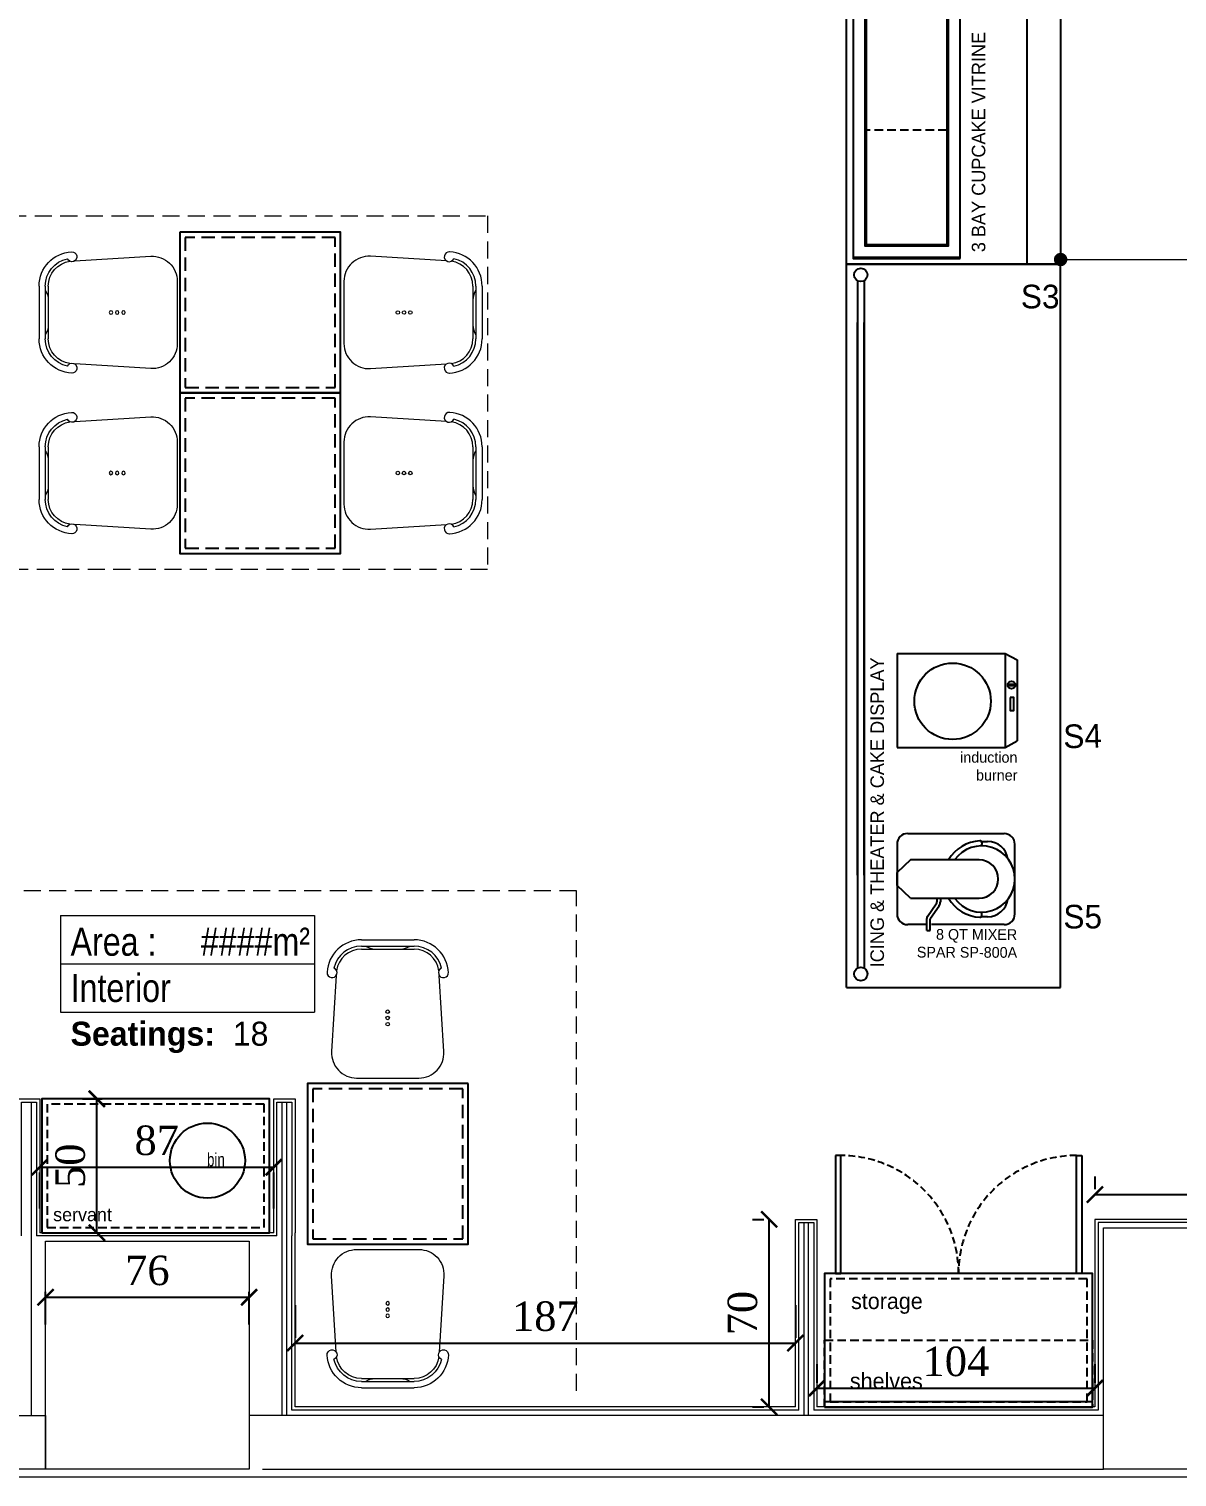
# Model space of a CAD drawing. Header units: millimetres. Extents: x 106699 to 122058, y 158555 to 162844.
# Drawn here: x 112760 to 113189, y 161696 to 162237 of the extents above; entities that cross this region are included whole.
import ezdxf
from ezdxf.enums import TextEntityAlignment as Align

# ---------------------------------------------------------------- set-up
doc = ezdxf.new("R2010")
doc.units = ezdxf.units.MM
for name, pattern in [('$0$4+1 daire_(K) TİP A - C BLOK$0$4+1 (K) 1$0$3+1 daire1$0$131121 243C_L00F00(plan)$0$HIDDEN2', [4.7625, 3.175, -1.5875]), ('1+1 TİP C$0$1+1 TİP C$0$A BLOK 2+1 TİP A$0$A BLOK 2+1 TİP A$0$A Blok TİP-6 (2+1)$0$HIDDEN', [9.525, 6.35, -3.175]), ('300_Z4_FCD_F03$0$GESTRICHELT', [0.75, 0.5, -0.25])]:
    doc.linetypes.add(name, pattern=pattern)
for name, color, linetype, lineweight in [('300_Z4_STR_F03$0$AUDIT_D_220920114151-103', 251, 'Continuous', 5), ('no3_ahşap gorunus on kalın', 36, 'Continuous', 15), ('no3_kutu profil gorunus', 8, 'Continuous', 0), ('no3_sandalye', 240, 'Continuous', 18), ('oda poz', 51, 'Continuous', 13)]:
    doc.layers.add(name, color=color, linetype=linetype, lineweight=lineweight)
doc.layers.add('S2000-002 Çizgi', color=7, linetype='Continuous')
doc.styles.add('ARTUR', font='l_10646.ttf')
doc.styles.add('ATG_ROMANS', font='GOTHIC.TTF', dxfattribs={"width": 0.75})
doc.styles.add('BE', font='ARIALN.TTF')
doc.styles.add('EC', font='ARIALN.TTF')
doc.styles.add('ROMANSTW', font='georgia.ttf')
doc.styles.add('SKTÜRK', font='GOTHIC.TTF', dxfattribs={"height": 11})
doc.styles.get("Standard").update_dxf_attribs({"font": 'arial.ttf'})
doc.dimstyles.new('BE-50', dxfattribs={"dimscale": 100, "dimtxt": 0.06, "dimasz": 0.05, "dimexe": 0.025, "dimexo": 0, "dimgap": 0.025, "dimtad": 1, "dimdec": 1, "dimrnd": 0.5, "dimdsep": 46, "dimtxsty": 'BE', "dimblk": 'DOT', "dimcen": 0.5, "dimdle": 0.025, "dimse1": 1, "dimse2": 1, "dimclrd": 256, "dimclre": 256, "dimclrt": 256, "dimadec": 0, "dimazin": 2, "dimtm": 1e-09, "dimtfac": 1, "dimtdec": 1, "dimtix": 1, "dimtmove": 2, "dimatfit": 0, "dimldrblk": 'DOT', "dimfxl": 0.5, "dimfxlon": 1, "dimtolj": 1, "dimlwd": 9, "dimlwe": 0, "dimarcsym": 0})
doc.dimstyles.new('M1', dxfattribs={"dimtxt": 11, "dimasz": 6, "dimexe": 2, "dimexo": 16, "dimgap": 3, "dimtad": 1, "dimdec": 0, "dimzin": 12, "dimdsep": 46, "dimtxsty": 'ROMANSTW', "dimblk": 'ARCHTICK', "dimcen": 0.09, "dimclrd": 251, "dimclre": 251, "dimclrt": 1, "dimadec": 0, "dimazin": 0, "dimtfac": 1, "dimtdec": 0, "dimtix": 1, "dimtmove": 0, "dimatfit": 3, "dimldrblk": 'ARCHTICK', "dimfxl": 1, "dimtolj": 1, "dimtzin": 0, "dimarcsym": 0})

# ---------------------------------------------------------------- blocks, each defined once
blk = doc.blocks.new('_ArchTick')
at = {"color": 0, "linetype": 'ByBlock', "const_width": 0.15}
blk.add_lwpolyline([(-0.5, -0.5), (0.5, 0.5)], dxfattribs=at)
blk = doc.blocks.new('*D440')
at = {"layer": 'Defpoints', "color": 0, "transparency": 16777216}
for p in [(1322.85, 570.66), (1246.85, 544.44), (1322.85, 544.44)]:
    blk.add_point(p, dxfattribs=at)
at = {"layer": 'S2000-002 Çizgi', "color": 251, "lineweight": -2, "transparency": 16777216}
for p, q in [((1246.85, 560.44), (1246.85, 572.66)), ((1246.85, 570.66), (1322.85, 570.66)), ((1322.85, 560.44), (1322.85, 572.66))]:
    blk.add_line(p, q, dxfattribs=at)
at = {"layer": 'S2000-002 Çizgi', "color": 251, "lineweight": -2, "transparency": 16777216, "xscale": 6, "yscale": 6, "zscale": 6, "rotation": 180}
blk.add_blockref('_ArchTick', (1246.85, 570.66), dxfattribs=at)
at = {"layer": 'S2000-002 Çizgi', "color": 251, "lineweight": -2, "transparency": 16777216, "xscale": 6, "yscale": 6, "zscale": 6}
blk.add_blockref('_ArchTick', (1322.85, 570.66), dxfattribs=at)
at = {"layer": 'S2000-002 Çizgi', "color": 1, "true_color": 0xff0000, "transparency": 16777216, "insert": (1284.85, 580.61), "char_height": 11, "attachment_point": 5, "style": 'ROMANSTW'}
blk.add_mtext('\\A1;76', dxfattribs=at)
blk = doc.blocks.new('*D453')
at = {"layer": 'Defpoints', "color": 0, "transparency": 16777216}
for p in [(1750.55, 608.98), (1638.65, 599.74), (1750.55, 599.74)]:
    blk.add_point(p, dxfattribs=at)
at = {"layer": 'S2000-002 Çizgi', "color": 251, "lineweight": -2, "transparency": 16777216}
for p, q in [((1638.65, 615.74), (1638.65, 610.98)), ((1750.55, 615.74), (1750.55, 610.98)), ((1638.65, 608.98), (1750.55, 608.98))]:
    blk.add_line(p, q, dxfattribs=at)
at = {"layer": 'S2000-002 Çizgi', "color": 251, "lineweight": -2, "transparency": 16777216, "xscale": 6, "yscale": 6, "zscale": 6, "rotation": 180}
blk.add_blockref('_ArchTick', (1638.65, 608.98), dxfattribs=at)
at = {"layer": 'S2000-002 Çizgi', "color": 251, "lineweight": -2, "transparency": 16777216, "xscale": 6, "yscale": 6, "zscale": 6}
blk.add_blockref('_ArchTick', (1750.55, 608.98), dxfattribs=at)
at = {"layer": 'S2000-002 Çizgi', "color": 1, "true_color": 0xff0000, "transparency": 16777216, "insert": (1694.6, 617.48), "char_height": 11, "attachment_point": 5, "style": 'ROMANSTW'}
blk.add_mtext('\\A1;112', dxfattribs=at)
blk = doc.blocks.new('*D461')
at = {"layer": 'Defpoints', "color": 0, "transparency": 16777216}
for p in [(1244.65, 619.74), (1332.05, 619.74), (1332.05, 619.21)]:
    blk.add_point(p, dxfattribs=at)
at = {"layer": 'S2000-002 Çizgi', "color": 251, "lineweight": -2, "transparency": 16777216}
for p, q in [((1244.65, 619.21), (1332.05, 619.21)), ((1244.65, 603.74), (1244.65, 617.21)), ((1332.05, 603.74), (1332.05, 617.21))]:
    blk.add_line(p, q, dxfattribs=at)
at = {"layer": 'S2000-002 Çizgi', "color": 251, "lineweight": -2, "transparency": 16777216, "xscale": 6, "yscale": 6, "zscale": 6, "rotation": 180}
blk.add_blockref('_ArchTick', (1244.65, 619.21), dxfattribs=at)
at = {"layer": 'S2000-002 Çizgi', "color": 251, "lineweight": -2, "transparency": 16777216, "xscale": 6, "yscale": 6, "zscale": 6}
blk.add_blockref('_ArchTick', (1332.05, 619.21), dxfattribs=at)
at = {"layer": 'S2000-002 Çizgi', "color": 1, "true_color": 0xff0000, "transparency": 16777216, "insert": (1288.35, 629.17), "char_height": 11, "attachment_point": 5, "style": 'ROMANSTW'}
blk.add_mtext('\\A1;87', dxfattribs=at)
blk = doc.blocks.new('*D466')
at = {"layer": 'Defpoints', "color": 0, "transparency": 16777216}
for p in [(1244.65, 644.74), (1266, 644.74), (1244.65, 594.74)]:
    blk.add_point(p, dxfattribs=at)
at = {"layer": 'S2000-002 Çizgi', "color": 251, "lineweight": -2, "transparency": 16777216}
for p, q in [((1260.65, 644.74), (1268, 644.74)), ((1266, 594.74), (1266, 644.74)), ((1260.65, 594.74), (1268, 594.74))]:
    blk.add_line(p, q, dxfattribs=at)
at = {"layer": 'S2000-002 Çizgi', "color": 251, "lineweight": -2, "transparency": 16777216, "xscale": 6, "yscale": 6, "zscale": 6}
for p, rotation in [((1266, 644.74), 90), ((1266, 594.74), 270)]:
    blk.add_blockref('_ArchTick', p, dxfattribs=dict(at, rotation=rotation))
at = {"layer": 'S2000-002 Çizgi', "color": 1, "true_color": 0xff0000, "transparency": 16777216, "insert": (1256.11, 619.74), "char_height": 11, "attachment_point": 5, "rotation": 90, "style": 'ROMANSTW'}
blk.add_mtext('\\A1;50', dxfattribs=at)
blk = doc.blocks.new('*D467')
at = {"layer": 'Defpoints', "color": 0, "transparency": 16777216}
for p in [(1340.05, 551.76), (1526.85, 553.55), (1526.85, 551.76)]:
    blk.add_point(p, dxfattribs=at)
at = {"layer": 'S2000-002 Çizgi', "color": 251, "lineweight": -2, "transparency": 16777216}
for p, q in [((1340.05, 567.76), (1340.05, 555.55)), ((1526.85, 567.76), (1526.85, 555.55)), ((1340.05, 553.55), (1526.85, 553.55))]:
    blk.add_line(p, q, dxfattribs=at)
at = {"layer": 'S2000-002 Çizgi', "color": 251, "lineweight": -2, "transparency": 16777216, "xscale": 6, "yscale": 6, "zscale": 6, "rotation": 180}
blk.add_blockref('_ArchTick', (1340.05, 553.55), dxfattribs=at)
at = {"layer": 'S2000-002 Çizgi', "color": 251, "lineweight": -2, "transparency": 16777216, "xscale": 6, "yscale": 6, "zscale": 6}
blk.add_blockref('_ArchTick', (1526.85, 553.55), dxfattribs=at)
at = {"layer": 'S2000-002 Çizgi', "color": 1, "true_color": 0xff0000, "transparency": 16777216, "insert": (1433.45, 563.51), "char_height": 11, "attachment_point": 5, "style": 'ROMANSTW'}
blk.add_mtext('\\A1;187', dxfattribs=at)
blk = doc.blocks.new('*D468')
at = {"layer": 'Defpoints', "color": 0, "transparency": 16777216}
for p in [(1517.01, 599.74), (1526.85, 599.74), (1526.85, 529.74)]:
    blk.add_point(p, dxfattribs=at)
at = {"layer": 'S2000-002 Çizgi', "color": 251, "lineweight": -2, "transparency": 16777216}
for p, q in [((1510.85, 599.74), (1515.01, 599.74)), ((1517.01, 529.74), (1517.01, 599.74)), ((1510.85, 529.74), (1515.01, 529.74))]:
    blk.add_line(p, q, dxfattribs=at)
at = {"layer": 'S2000-002 Çizgi', "color": 251, "lineweight": -2, "transparency": 16777216, "xscale": 6, "yscale": 6, "zscale": 6}
for p, rotation in [((1517.01, 599.74), 90), ((1517.01, 529.74), 270)]:
    blk.add_blockref('_ArchTick', p, dxfattribs=dict(at, rotation=rotation))
at = {"layer": 'S2000-002 Çizgi', "color": 1, "true_color": 0xff0000, "transparency": 16777216, "insert": (1507.11, 564.74), "char_height": 11, "attachment_point": 5, "rotation": 90, "style": 'ROMANSTW'}
blk.add_mtext('\\A1;70', dxfattribs=at)
blk = doc.blocks.new('*D469')
at = {"layer": 'Defpoints', "color": 0, "transparency": 16777216}
for p in [(1638.65, 536.74), (1534.85, 529.74), (1638.65, 529.74)]:
    blk.add_point(p, dxfattribs=at)
at = {"layer": 'S2000-002 Çizgi', "color": 251, "lineweight": -2, "transparency": 16777216}
for p, q in [((1534.85, 545.74), (1534.85, 538.74)), ((1638.65, 545.74), (1638.65, 538.74)), ((1534.85, 536.74), (1638.65, 536.74))]:
    blk.add_line(p, q, dxfattribs=at)
at = {"layer": 'S2000-002 Çizgi', "color": 251, "lineweight": -2, "transparency": 16777216, "xscale": 6, "yscale": 6, "zscale": 6, "rotation": 180}
blk.add_blockref('_ArchTick', (1534.85, 536.74), dxfattribs=at)
at = {"layer": 'S2000-002 Çizgi', "color": 251, "lineweight": -2, "transparency": 16777216, "xscale": 6, "yscale": 6, "zscale": 6}
blk.add_blockref('_ArchTick', (1638.65, 536.74), dxfattribs=at)
at = {"layer": 'S2000-002 Çizgi', "color": 1, "true_color": 0xff0000, "transparency": 16777216, "insert": (1586.75, 546.64), "char_height": 11, "attachment_point": 5, "style": 'ROMANSTW'}
blk.add_mtext('\\A1;104', dxfattribs=at)
blk = doc.blocks.new('A$C9d205e2b')
at = {"color": 4}
blk.add_lwpolyline([(0, 85), (0, 0), (50, 0), (50, 85)], close=True, dxfattribs=at)
at = {"color": 4, "linetype": '$0$4+1 daire_(K) TİP A - C BLOK$0$4+1 (K) 1$0$3+1 daire1$0$131121 243C_L00F00(plan)$0$HIDDEN2'}
blk.add_lwpolyline([(2, 83), (2, 2), (48, 2), (48, 83)], close=True, dxfattribs=at)
at = {"color": 4}
blk.add_circle((26.92, 23.14), 14.02, dxfattribs=at)
at = {"color": 4, "insert": (9.28, 80.77), "char_height": 5, "width": 76.8983, "attachment_point": 1, "rotation": 270}
blk.add_mtext('{\\fManrope Light|b0|i0|c0|p2;servant}', dxfattribs=at)
at = {"color": 4, "insert": (27.26, 20), "char_height": 5, "attachment_point": 5, "rotation": 270, "style": 'ATG_ROMANS'}
blk.add_mtext('\\A1;{\\fManrope Light|b0|i0|c0|p2;bin}', dxfattribs=at)
blk = doc.blocks.new('gri tolix')
at = {"layer": 'no3_sandalye', "color": 35}
for p, q in [((32456.96, 11388.09), (32476.65, 11388.09)), ((32456.96, 11385.75), (32476.65, 11385.75)), ((32456.96, 11384.63), (32476.65, 11384.63)), ((32447.57, 11374.79), (32445.84, 11346.35)), ((32487.76, 11346.35), (32486.03, 11374.79)), ((32455.17, 11336.49), (32478.43, 11336.49))]:
    blk.add_line(p, q, dxfattribs=at)
for centre in [(32466.8, 11361.26), (32466.8, 11358.92), (32466.8, 11356.59)]:
    blk.add_circle(centre, 0.654, dxfattribs=at)
for centre, radius, start, end in [((32456.96, 11375.28), 12.81, 90, 176.9521), ((32456.96, 11375.28), 10.47, 90, 167.7747), ((32462.33, 11391.88), 7.25, 237.668, 268.4154), ((32471.28, 11391.88), 7.25, 271.5846, 302.332), ((32476.65, 11375.28), 12.81, 2.2784, 90), ((32476.65, 11375.28), 10.47, 12.2253, 90), ((32456.96, 11375.28), 9.35, 90, 172.1616), ((32476.65, 11375.28), 9.35, 7.8384, 90), ((32446.01, 11375.79), 1.85, 174.6737, 67.3294), ((32487.59, 11375.79), 1.85, 112.6706, 5.3263), ((32455.17, 11345.84), 9.35, 176.8779, 270), ((32478.43, 11345.84), 9.35, 270, 3.1221)]:
    blk.add_arc(centre, radius, start, end, dxfattribs=at)
blk = doc.blocks.new('*U24')
for p, q in [((-300, 0), (16.3, 0)), ((-300, 0), (-300, -120)), ((16.3, 0), (16.3, -120)), ((-300, -60), (16.3, -60)), ((-300, -120), (16.3, -120))]:
    blk.add_line(p, q)
at = {"style": 'EC'}
blk.add_text('m² ', height=35, dxfattribs=at).set_placement((-36.2, -50))
at = {"linetype": 'ByBlock', "insert": (25, -275), "char_height": 50, "attachment_point": 7, "style": 'ARTUR'}
blk.add_mtext('\\A1;', dxfattribs=at)
at = {"style": 'EC'}
for tag, p in [('ROOMNO', (-287.5, -50)), ('ROOMNAME', (-287.5, -107.5))]:
    blk.add_attdef(tag, p, '', height=35, dxfattribs=at)
blk.add_attdef('BRUT', text='', height=35, dxfattribs=at).set_placement((-36.2, -50), align=Align.RIGHT)
blk = doc.blocks.new('_Dot')
at = {"color": 0, "linetype": 'ByBlock', "lineweight": -2}
blk.add_line((-0.5, 0), (-1, 0), dxfattribs=at)
at = {"color": 0, "linetype": 'ByBlock', "const_width": 0.5}
blk.add_lwpolyline([(-0.25, 0, 1), (0.25, 0, 1)], format="xyb", close=True, dxfattribs=at)
blk = doc.blocks.new('*D436')
at = {"layer": 'Defpoints', "color": 0, "transparency": 16777216}
for p in [(739, 464.54), (862.2, 464.54), (862.2, 428.78)]:
    blk.add_point(p, dxfattribs=at)
at = {"layer": 'S2000-002 Çizgi', "color": 134, "lineweight": 9, "true_color": 0x00a5a5, "transparency": 16777216}
blk.add_line((744, 428.78), (857.2, 428.78), dxfattribs=at)
at = {"layer": 'S2000-002 Çizgi', "color": 134, "lineweight": 9, "true_color": 0x00a5a5, "transparency": 16777216, "xscale": 5, "yscale": 5, "zscale": 5, "rotation": 180}
blk.add_blockref('_Dot', (739, 428.78), dxfattribs=at)
at = {"layer": 'S2000-002 Çizgi', "color": 134, "lineweight": 9, "true_color": 0x00a5a5, "transparency": 16777216, "xscale": 5, "yscale": 5, "zscale": 5}
blk.add_blockref('_Dot', (862.2, 428.78), dxfattribs=at)
at = {"layer": 'S2000-002 Çizgi', "color": 134, "true_color": 0x00a5a5, "transparency": 16777216, "insert": (800.6, 434.35), "char_height": 6, "attachment_point": 5, "style": 'BE'}
blk.add_mtext('\\A1;123', dxfattribs=at)
blk = doc.blocks.new('storeage')
at = {"color": 4}
blk.add_lwpolyline([(110535.1, 159792.98), (110635.1, 159792.98), (110635.1, 159842.98), (110535.1, 159842.98)], close=True, dxfattribs=at)
at = {"color": 4, "linetype": '$0$4+1 daire_(K) TİP A - C BLOK$0$4+1 (K) 1$0$3+1 daire1$0$131121 243C_L00F00(plan)$0$HIDDEN2'}
blk.add_lwpolyline([(110537.1, 159794.98), (110633.1, 159794.98), (110633.1, 159840.98), (110537.1, 159840.98)], close=True, dxfattribs=at)
blk.add_lwpolyline([(110535.1, 159792.98), (110535.1, 159817.98), (110635.1, 159817.98), (110635.1, 159792.98), (110535.1, 159792.98)], dxfattribs=at)
at = {"layer": 'S2000-002 Çizgi', "color": 8, "ltscale": 5, "true_color": 0x7a7a7a}
for points in [[(110539.1, 159886.98), (110539.1, 159842.98), (110541.1, 159842.98), (110541.1, 159886.98)], [(110631.1, 159886.98), (110631.1, 159842.98), (110629.1, 159842.98), (110629.1, 159886.98)]]:
    blk.add_lwpolyline(points, close=True, dxfattribs=at)
at = {"layer": 'S2000-002 Çizgi', "color": 8, "linetype": '300_Z4_FCD_F03$0$GESTRICHELT', "ltscale": 5, "true_color": 0x7a7a7a}
for centre, start, end in [((110541.1, 159842.98), 0, 90), ((110629.1, 159842.98), 90, 180)]:
    blk.add_arc(centre, 44, start, end, dxfattribs=at)
at = {"color": 4, "char_height": 6, "width": 229.8961, "attachment_point": 3}
for s, insert in [('{\\fManrope Light|b0|i0|c162|p2;storage}', (110571.72, 159835.66, -0.07)), ('{\\fManrope Light|b0|i0|c162|p2;shelves}', (110571.72, 159805.79, -0.07))]:
    blk.add_mtext(s, dxfattribs=dict(at, insert=insert))
blk = doc.blocks.new('A$Cda6c0cda')
at = {"color": 4}
for p, q in [((726.39, 577.05), (726.39, 427.05)), ((659, 427.05), (739, 427.05)), ((659, 157.05), (659, 427.05)), ((739, 427.05), (659, 427.05)), ((739, 157.05), (739, 427.05)), ((663.13, 420.88), (663.13, 203.21)), ((665.63, 420.88), (665.63, 203.21)), ((663.13, 198.88), (663.13, 405.21)), ((663.13, 400.88), (663.13, 164.21)), ((665.63, 198.88), (665.63, 405.21)), ((665.63, 400.88), (665.63, 164.21)), ((659, 157.05), (739, 157.05))]:
    blk.add_line(p, q, dxfattribs=at)
at = {"color": 4, "linetype": '$0$4+1 daire_(K) TİP A - C BLOK$0$4+1 (K) 1$0$3+1 daire1$0$131121 243C_L00F00(plan)$0$HIDDEN2'}
blk.add_line((696.51, 477.05), (666.5, 477.05), dxfattribs=at)
at = {"color": 4}
for points in [[(739, 577.05), (739, 427.05), (659, 427.05), (659, 577.05)], [(701.51, 429.21), (701.51, 574.89), (661.5, 574.89), (661.5, 429.21)], [(697.01, 570.38), (697.01, 433.71), (666, 433.71), (666, 570.38)], [(696.51, 569.88), (696.51, 434.21), (666.5, 434.21), (666.5, 569.88)], [(410.17, 439), (410.17, 379.04), (470.17, 379.04), (470.17, 439)], [(410.17, 379.04), (410.17, 319.08), (470.17, 319.08), (470.17, 379.04)], [(650.9, 0.28), (750.9, 0.28), (750.9, 2.28), (650.9, 2.28)]]:
    blk.add_lwpolyline(points, close=True, dxfattribs=at)
at = {"color": 4, "elevation": -0.56}
blk.add_lwpolyline([(517.74, 121.19), (457.78, 121.19), (457.78, 61.19), (517.74, 61.19)], close=True, dxfattribs=at)
at = {"color": 4}
for centre in [(664.38, 423.05), (664.38, 162.05)]:
    blk.add_circle(centre, 2.5, dxfattribs=at)
at = {"layer": 'no3_ahşap gorunus on kalın'}
blk.add_line((701.51, 429.71), (661.5, 429.71), dxfattribs=at)
at = {"layer": 'no3_kutu profil gorunus', "linetype": '1+1 TİP C$0$1+1 TİP C$0$A BLOK 2+1 TİP A$0$A BLOK 2+1 TİP A$0$A Blok TİP-6 (2+1)$0$HIDDEN'}
blk.add_lwpolyline([(136.91, 313.05), (136.91, 445.06), (525, 445.04), (525, 313.05)], close=True, dxfattribs=at)
blk.add_lwpolyline([(558.2, 6.45), (558.2, 193.05), (60.2, 193.05), (60.2, 71.46)], dxfattribs=at)
at = {"layer": 'S2000-002 Çizgi', "color": 8, "true_color": 0x7a7a7a}
for p, q in [((678, 281.75), (718.27, 281.75)), ((678, 281.75), (678, 246.65)), ((718.27, 281.75), (718.27, 246.65)), ((718.27, 281.75), (722.8, 279.28)), ((722.8, 279.28), (722.8, 249.12)), ((721.66, 270.15), (719.65, 270.15)), ((719.65, 270.15), (719.65, 269.65)), ((721.66, 269.65), (719.65, 269.65)), ((721.66, 270.15), (721.66, 269.65)), ((718.27, 246.65), (722.8, 249.12)), ((678, 246.65), (718.27, 246.65)), ((681.92, 214.49), (717.92, 214.48)), ((709.38, 211.54), (711.76, 211.54)), ((709.53, 211.13), (709.53, 210.33)), ((677.92, 210.49), (677.92, 184.49)), ((721.92, 184.48), (721.92, 210.48)), ((683, 204.64), (677.92, 199.88)), ((708.58, 204.63), (683, 204.64)), ((677.92, 195.1), (677.92, 199.88)), ((682.99, 190.34), (677.92, 195.1)), ((682.99, 190.34), (708.58, 190.34)), ((692.82, 190.34), (692.82, 188.96)), ((694.09, 190.34), (694.09, 188.96)), ((689.24, 183.45), (692.59, 188.23)), ((690.4, 182.88), (693.63, 187.5)), ((709.53, 183.85), (709.53, 184.65)), ((689.24, 180.48), (681.91, 180.49)), ((689.01, 178.28), (689.01, 182.72)), ((690.28, 178.28), (690.28, 182.52)), ((717.92, 180.48), (690.79, 180.48)), ((711.76, 183.44), (709.38, 183.44)), ((689.01, 178.28), (690.28, 178.28))]:
    blk.add_line(p, q, dxfattribs=at)
at = {"layer": 'S2000-002 Çizgi', "color": 8, "linetype": '300_Z4_FCD_F03$0$GESTRICHELT', "ltscale": 10, "true_color": 0x7a7a7a}
for points in [[(412.17, 437), (412.17, 381.04), (468.17, 381.04), (468.17, 437)], [(412.17, 377.04), (412.17, 321.08), (468.17, 321.08), (468.17, 377.04)]]:
    blk.add_lwpolyline(points, close=True, dxfattribs=at)
at = {"layer": 'S2000-002 Çizgi', "color": 8, "true_color": 0x7a7a7a, "elevation": 0}
blk.add_lwpolyline([(720.11, 265.31), (720.11, 260.41), (721.54, 260.41), (721.54, 265.31)], close=True, dxfattribs=at)
at = {"layer": 'S2000-002 Çizgi', "color": 8, "linetype": '300_Z4_FCD_F03$0$GESTRICHELT', "ltscale": 10, "true_color": 0x7a7a7a, "elevation": -0.56}
blk.add_lwpolyline([(515.74, 119.19), (459.78, 119.19), (459.78, 63.19), (515.74, 63.19)], close=True, dxfattribs=at)
at = {"layer": 'S2000-002 Çizgi', "color": 8, "true_color": 0x7a7a7a}
for centre, radius in [((698.67, 263.86, 0), 14.28), ((720.66, 269.9, 0), 1.42)]:
    blk.add_circle(centre, radius, dxfattribs=at)
for centre, radius, start, end in [((681.92, 210.49), 4, 89.9865, 180), ((709.53, 197.49), 14.29, 92.6659, 150), ((708.9, 211.13), 0.635, 0, 92.6659), ((711.76, 203.92), 7.62, 9.1276, 90), ((717.92, 210.48), 4, 0, 89.9865), ((709.53, 197.49), 12.38, 0, 144.7656), ((708.9, 210.33), 0.635, 313.2956, 0), ((708.58, 197.49), 7.14, 270, 90), ((709.53, 197.49), 12.38, 215.284, 0), ((709.53, 197.49), 14.29, 210.0405, 267.3341), ((711.76, 191.06), 7.62, 270, 350.8724), ((681.92, 184.49), 4, 180, 269.9567), ((691.55, 188.96), 1.27, 325, 0), ((691.55, 188.96), 2.54, 325, 0), ((708.9, 183.85), 0.635, 267.3341, 360), ((708.9, 184.65), 0.635, 0, 46.7044), ((717.92, 184.48), 4, 270, 0), ((690.28, 182.72), 1.27, 145, 180), ((690.92, 182.52), 0.635, 145, 180)]:
    blk.add_arc(centre, radius, start, end, dxfattribs=at)
for p, xscale, rotation in [((11745.66, 32875.82), -1.000000000000004, 90), ((11745.66, 32815.86), -1.000000000000004, 90), ((-31979.04, 11395.68, -0.56), -1, 180)]:
    blk.add_blockref('gri tolix', p, dxfattribs=dict(xscale=xscale, rotation=rotation))
for name, p, rotation in [('gri tolix', (-10865.08, 32875.82), 270), ('gri tolix', (-10865.08, 32815.86), 270), ('A$C9d205e2b', (443.6, 65.45), 90)]:
    blk.add_blockref(name, p, dxfattribs=dict(rotation=rotation))
for name, p in [('gri tolix', (-31979.04, -11213.29, -0.56)), ('storeage', (-109884.2, -159792.7))]:
    blk.add_blockref(name, p)
at = {"layer": 'oda poz', "xscale": 0.3000000000000001, "yscale": 0.3000000000000001, "zscale": 0.3000000000000001}
blk.add_blockref('*U24', (455.58, 183.85), dxfattribs=at).add_auto_attribs({'ROOMNO': 'Area :', 'ROOMNAME': 'Interior', 'BRUT': '####'})
at = {"color": 4, "char_height": 5.0545, "attachment_point": 7, "rotation": 90}
for s, insert, width in [('{\\fManrope Light|b0|i0|c162|p2;3 BAY CUPCAKE VITRINE}', (710.96, 431.52, 0), 96.1702), ('{\\fManrope Light|b0|i0|c162|p2;ICING & THEATER & CAKE DISPLAY}', (673.12, 164.54, 0), 142.9634)]:
    blk.add_mtext(s, dxfattribs=dict(at, insert=insert, width=width))
at = {"char_height": 8.82, "attachment_point": 5, "style": 'SKTÜRK'}
for s, insert, width in [('^IS3', (729.74, 414.9), 91.4255), ('S5', (747.25, 183.39), 48.0583)]:
    blk.add_mtext(s, dxfattribs=dict(at, insert=insert, width=width))
at = {"insert": (747.21, 250.82), "char_height": 8.82, "width": 48.0583, "attachment_point": 5, "rotation": 1.2926, "style": 'SKTÜRK'}
blk.add_mtext('S4', dxfattribs=at)
at = {"color": 8, "true_color": 0x757575, "insert": (443.23, 144.23), "char_height": 8.96, "attachment_point": 3}
blk.add_mtext_dynamic_manual_height_columns('{\\fManrope SemiBold|b0|i0|c162|p2;Seatings:\\fManrope Light|b0|i0|c162|p2;  18}', width=120.2992, gutter_width=63.71, heights=[9.15], dxfattribs=at)
at = {"layer": 'S2000-002 Çizgi', "color": 8, "true_color": 0x7a7a7a, "char_height": 4, "attachment_point": 3}
for s, insert, width, rotation in [('{\\fManrope Light|b0|i0|c0|p2;induction\\Pburner}', (722.88, 244.93), 105.5846, 359.991), ('{\\fManrope Light|b0|i0|c0|p2;8 QT MIXER\\PSPAR SP-800A}', (722.8, 178.76, -8.86), 46.5331, 359.8409)]:
    blk.add_mtext(s, dxfattribs=dict(at, insert=insert, width=width, rotation=rotation))
at = {"layer": 'S2000-002 Çizgi', "color": 8, "true_color": 0x7a7a7a}
dim = blk.add_linear_dim(base=(862.2, 428.78), p1=(739, 464.54), p2=(862.2, 464.54), dimstyle='BE-50', dxfattribs=at)
dim.commit()
dim.dimension.update_dxf_attribs({"geometry": '*D436', "text_midpoint": (800.6, 434.35)})
blk = doc.blocks.new('A$Ce99efe13')
at = {"layer": '300_Z4_STR_F03$0$AUDIT_D_220920114151-103', "color": 251, "lineweight": 9, "true_color": 0x5c5c5c}
for points in [[(734.8, 291.66), (734.8, 341.66), (742.8, 341.66), (742.8, 291.66)], [(830.2, 291.66), (830.2, 341.66), (838.2, 341.66), (838.2, 291.66)], [(736, 290.46), (736, 340.46), (741.6, 340.46), (741.6, 290.46)], [(739.6, 340.46), (739.6, 223.46)], [(831.4, 290.46), (831.4, 340.46), (837, 340.46), (837, 290.46)], [(833.4, 223.46), (833.4, 340.46)], [(835, 340.46), (835, 223.46)], [(1025, 226.66), (1025, 296.66), (1033, 296.66), (1033, 226.66)], [(1026.2, 225.46), (1026.2, 295.46), (1031.8, 295.46), (1031.8, 225.46)], [(1028.2, 223.46), (1028.2, 295.46)], [(1029.8, 295.46), (1029.8, 223.46)], [(1489.88, 225.46), (1255.5, 225.46), (1255.5, 295.46), (1138, 295.46), (1138, 225.46), (1031.8, 225.46)], [(1488.68, 226.66), (1256.7, 226.66), (1256.7, 296.66), (1136.8, 296.66), (1136.8, 226.66), (1033, 226.66)], [(2021, 291.46), (2043, 291.46), (2043, 200.46), (388.88, 200.46)], [(831.4, 290.46), (741.6, 290.46)], [(830.2, 291.66), (742.8, 291.66)], [(1026.2, 225.46), (837, 225.46), (837, 290.46)], [(1025, 226.66), (838.2, 226.66), (838.2, 291.66)], [(749, 203.46), (442, 203.46), (442, 223.46), (745, 223.46), (745, 203.46)], [(826, 203.46), (1140, 203.46), (1140, 223.46), (821, 223.46), (821, 203.46)]]:
    blk.add_lwpolyline(points, dxfattribs=at)
for points in [[(1140, 203.46), (1140, 293.46), (1253.5, 293.46), (1253.5, 203.46)], [(745, 203.46), (745, 288.46), (821, 288.46), (821, 203.46)]]:
    blk.add_lwpolyline(points, close=True, dxfattribs=at)
at = {"layer": 'S2000-002 Çizgi'}
blk.add_blockref('A$Cda6c0cda', (385, 226.22), dxfattribs=at)
for base, p1, p2, picture, middle in [((764.15, 341.66), (742.8, 291.66), (742.8, 341.66), '*D466', (754.25, 316.66)), ((1015.15, 296.66), (1025, 226.66), (1025, 296.66), '*D468', (1005.26, 261.66))]:
    dim = blk.add_linear_dim(base=base, p1=p1, p2=p2, angle=90, dimstyle='M1', dxfattribs=at)
    dim.commit()
    dim.dimension.update_dxf_attribs({"geometry": picture, "text_midpoint": middle, "insert": (-501.85, -303.08)})
for base, p1, p2, picture, middle in [((830.2, 316.13), (742.8, 316.66), (830.2, 316.66), '*D461', (786.5, 326.09)), ((1248.7, 305.9), (1136.8, 296.66), (1248.7, 296.66), '*D453', (1192.75, 314.4)), ((821, 267.58), (745, 241.37), (821, 241.37), '*D440', (783, 277.53)), ((1025, 250.47), (838.2, 248.69), (1025, 248.69), '*D467', (931.6, 260.43)), ((1136.8, 233.67), (1033, 226.66), (1136.8, 226.66), '*D469', (1084.9, 243.56))]:
    dim = blk.add_linear_dim(base=base, p1=p1, p2=p2, dimstyle='M1', dxfattribs=at)
    dim.commit()
    dim.dimension.update_dxf_attribs({"geometry": picture, "text_midpoint": middle, "insert": (-501.85, -303.08)})

msp = doc.modelspace()

# ---------------------------------------------------------------- block references
at = {"layer": 'S2000-002 Çizgi'}
msp.add_blockref('A$Ce99efe13', (112021.19, 161495.93), dxfattribs=at)

doc.saveas('drawing.dxf')
